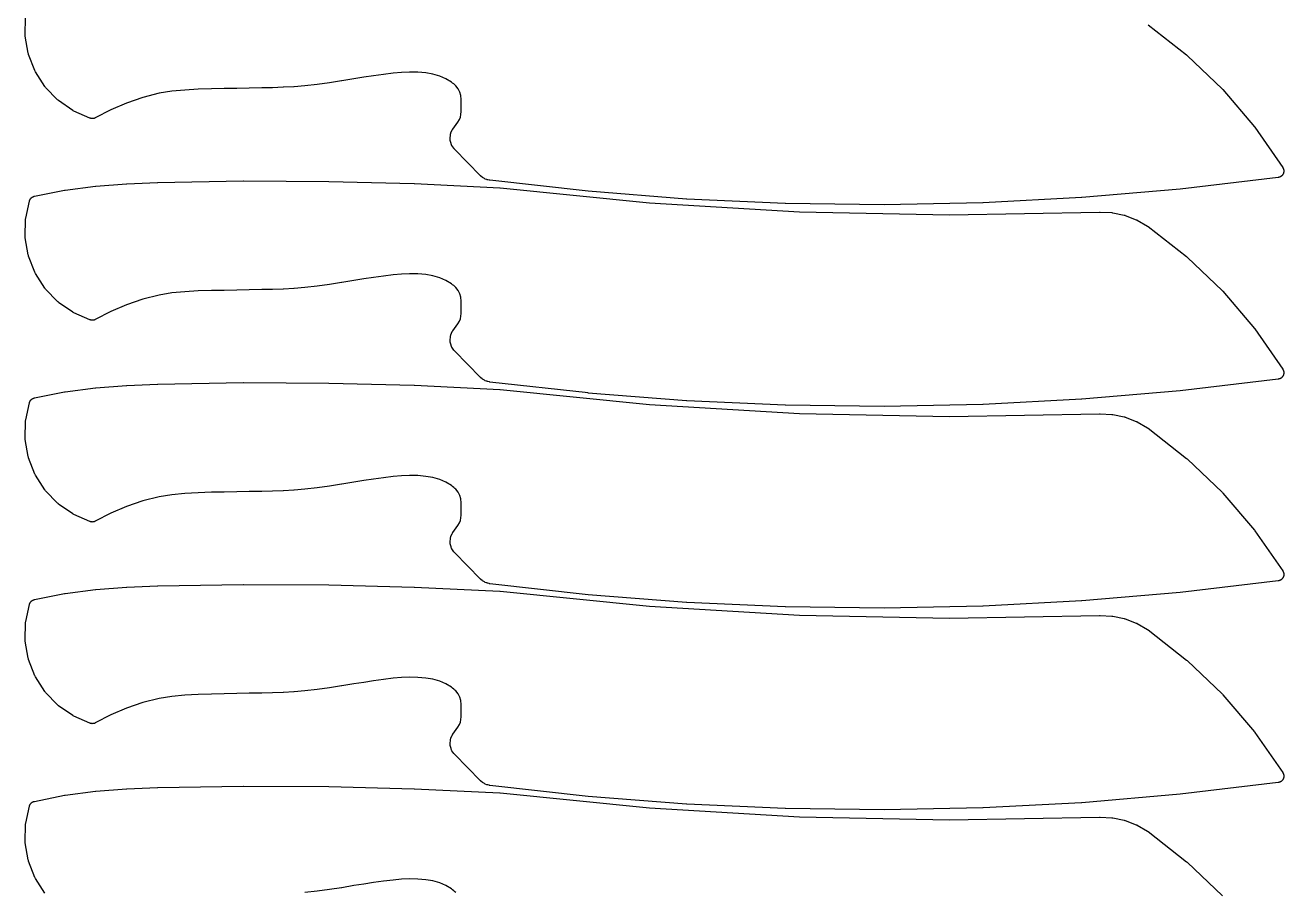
# Model space of a CAD drawing. Header units: metres. Extents: x 0 to 3000, y 0 to 1100.
# Drawn here: x 798.9 to 1198.3, y 550 to 825 of the extents above; entities that cross this region are included whole.
import ezdxf

# ---------------------------------------------------------------- set-up
doc = ezdxf.new("R2010")
doc.units = ezdxf.units.M

msp = doc.modelspace()

# ---------------------------------------------------------------- linework, layer by layer
at = {"color": 1}
for points in [[(1155.17, 825.1), (1167.42, 815.55), (1167.58, 815.41), (1178.77, 804.7), (1178.91, 804.55), (1188.96, 792.76), (1189.08, 792.6), (1197.91, 779.82), (1197.96, 779.74), (1198.01, 779.66), (1198.01, 779.65), (1198.01, 779.65), (1198.06, 779.57), (1198.1, 779.48), (1198.1, 779.48), (1198.1, 779.47), (1198.13, 779.39), (1198.17, 779.3), (1198.17, 779.29), (1198.17, 779.29), (1198.19, 779.2), (1198.22, 779.11), (1198.22, 779.1), (1198.22, 779.1), (1198.24, 779.01), (1198.25, 778.92), (1198.25, 778.91), (1198.25, 778.91), (1198.26, 778.81), (1198.26, 778.72), (1198.26, 778.71), (1198.26, 778.71), (1198.26, 778.62), (1198.26, 778.52), (1198.26, 778.52), (1198.26, 778.51), (1198.25, 778.42), (1198.23, 778.33), (1198.23, 778.32), (1198.23, 778.32), (1198.21, 778.23), (1198.19, 778.14), (1198.19, 778.13), (1198.19, 778.13), (1198.16, 778.04), (1198.13, 777.95), (1198.13, 777.95), (1198.12, 777.94), (1198.09, 777.86), (1198.05, 777.77), (1198.05, 777.77), (1198.04, 777.76), (1198, 777.68), (1197.95, 777.6), (1197.95, 777.6), (1197.94, 777.59), (1197.89, 777.52), (1197.84, 777.44), (1197.83, 777.44), (1197.83, 777.43), (1197.77, 777.36), (1197.71, 777.29), (1197.7, 777.29), (1197.7, 777.29), (1197.63, 777.22), (1197.57, 777.16), (1197.56, 777.16), (1197.56, 777.15), (1197.48, 777.1), (1197.41, 777.04), (1197.41, 777.04), (1197.4, 777.03), (1197.32, 776.98), (1197.24, 776.93), (1197.24, 776.93), (1197.23, 776.93), (1197.15, 776.89), (1197.07, 776.85), (1197.06, 776.85), (1197.06, 776.84), (1196.97, 776.81), (1196.88, 776.78), (1196.88, 776.78), (1196.87, 776.77), (1196.78, 776.75), (1196.7, 776.73), (1196.69, 776.72), (1196.69, 776.72), (1196.59, 776.71), (1196.5, 776.69), (1165.39, 772.98), (1165.33, 772.98), (1134.14, 770.29), (1134.08, 770.29), (1102.83, 768.63), (1102.77, 768.63), (1071.5, 768), (1071.43, 768), (1040.16, 768.4), (1040.09, 768.4), (1008.84, 769.82), (1008.77, 769.83), (977.57, 772.28), (977.5, 772.29), (946.37, 775.77), (946.37, 775.77), (946.36, 775.77), (946.27, 775.78), (946.17, 775.8), (946.17, 775.8), (946.17, 775.8), (945.68, 775.9), (945.52, 775.94), (945.36, 776), (944.9, 776.18), (944.75, 776.25), (944.6, 776.33), (944.18, 776.59), (944.04, 776.68), (943.91, 776.78), (943.53, 777.11), (943.47, 777.17), (943.41, 777.22), (935.13, 785.65), (935.08, 785.71), (935.02, 785.76), (935.02, 785.76), (935.01, 785.78), (935, 785.79), (934.95, 785.86), (934.91, 785.92), (934.31, 786.79), (934.22, 786.94), (934.14, 787.1), (934.07, 787.26), (934.02, 787.43), (933.77, 788.42), (933.72, 788.64), (933.71, 788.87), (933.71, 789.1), (933.81, 790.12), (933.83, 790.29), (933.87, 790.47), (933.93, 790.63), (933.99, 790.79), (934.44, 791.75), (934.48, 791.82), (934.52, 791.89), (934.53, 791.9), (934.54, 791.92), (934.58, 791.99), (934.62, 792.05), (936.2, 794.27), (936.67, 795.05), (936.99, 795.83), (937.18, 796.65), (937.25, 797.56), (937.25, 801.43), (937.13, 802.68), (936.81, 803.77), (936.28, 804.78), (935.52, 805.75), (935.24, 806.03), (934.89, 806.35), (934.54, 806.65), (934.23, 806.9), (932.41, 808.02), (930.43, 808.85), (928.28, 809.45), (926.04, 809.84), (923.47, 810.06), (920.9, 810.09), (918.3, 809.98), (915.68, 809.75), (912.56, 809.39), (909.44, 808.96), (906.31, 808.47), (903.17, 807.96), (899.33, 807.32), (899.32, 807.32), (895.47, 806.71), (895.44, 806.71), (891.59, 806.17), (891.54, 806.17), (887.67, 805.74), (887.61, 805.73), (884.25, 805.47), (884.2, 805.46), (880.84, 805.28), (880.8, 805.28), (877.43, 805.16), (877.41, 805.16), (874.04, 805.08), (874.03, 805.08), (870.02, 805), (870.02, 805), (866.02, 804.93), (862.02, 804.86), (858.02, 804.77), (853.8, 804.65), (849.62, 804.42), (845.49, 804.02), (841.45, 803.38), (836.2, 802.08), (831.06, 800.3), (826.05, 798.12), (821.15, 795.58), (821.14, 795.57), (821.14, 795.57), (821.05, 795.53), (820.97, 795.5), (820.96, 795.49), (820.96, 795.49), (820.87, 795.46), (820.78, 795.43), (820.78, 795.43), (820.77, 795.43), (820.68, 795.41), (820.59, 795.39), (820.58, 795.39), (820.58, 795.38), (820.49, 795.37), (820.4, 795.36), (820.39, 795.36), (820.38, 795.36), (820.29, 795.36), (820.2, 795.35), (820.19, 795.35), (820.19, 795.35), (820.1, 795.36), (820, 795.37), (820, 795.37), (819.99, 795.37), (819.9, 795.38), (819.81, 795.4), (819.8, 795.4), (819.8, 795.4), (819.71, 795.42), (819.62, 795.45), (819.62, 795.45), (819.61, 795.45), (819.52, 795.48), (819.44, 795.51), (819.43, 795.52), (819.43, 795.52), (814.35, 797.73), (814.18, 797.82), (814.01, 797.92), (809.51, 801.05), (809.35, 801.17), (809.21, 801.31), (805.41, 805.26), (805.28, 805.41), (805.16, 805.57), (802.18, 810.23), (802.08, 810.4), (802, 810.58), (799.99, 815.74), (799.93, 815.93), (799.89, 816.12), (798.94, 821.52), (798.91, 821.71), (798.91, 821.91), (799.03, 827.39)], [(805.16, 549.57), (802.18, 554.23), (802.08, 554.4), (802, 554.58), (799.99, 559.74), (799.93, 559.93), (799.89, 560.12), (798.94, 565.52), (798.91, 565.71), (798.91, 565.91), (799.03, 571.39), (799.05, 571.59), (799.08, 571.78), (800.29, 577.18), (800.31, 577.26), (800.32, 577.33), (800.33, 577.35), (800.34, 577.37), (800.36, 577.44), (800.39, 577.51), (800.4, 577.53), (800.41, 577.56), (800.44, 577.62), (800.47, 577.69), (800.49, 577.71), (800.5, 577.73), (800.54, 577.79), (800.57, 577.86), (800.59, 577.88), (800.6, 577.9), (800.65, 577.96), (800.69, 578.02), (800.71, 578.03), (800.72, 578.05), (800.77, 578.11), (800.82, 578.16), (800.84, 578.18), (800.86, 578.2), (800.91, 578.24), (800.97, 578.29), (800.99, 578.31), (801.01, 578.32), (801.07, 578.37), (801.13, 578.41), (801.15, 578.42), (801.17, 578.44), (801.23, 578.47), (801.29, 578.51), (801.32, 578.52), (801.34, 578.53), (801.4, 578.56), (801.47, 578.6), (801.49, 578.6), (801.52, 578.61), (801.59, 578.64), (801.66, 578.66), (801.68, 578.67), (801.7, 578.68), (801.77, 578.69), (801.85, 578.71), (811.44, 580.63), (811.58, 580.65), (821.24, 581.92), (821.34, 581.93), (831.07, 582.69), (831.15, 582.7), (840.94, 583.1), (840.97, 583.1), (840.99, 583.1), (868.09, 583.57), (868.13, 583.57), (895.24, 583.44), (895.28, 583.44), (922.37, 582.72), (922.41, 582.72), (949.49, 581.41), (949.54, 581.41), (949.59, 581.41), (997.03, 576.67), (1044.56, 573.8), (1092.17, 572.8), (1139.83, 573.67), (1139.89, 573.67), (1139.95, 573.67), (1143.69, 573.51), (1143.86, 573.49), (1144.02, 573.47), (1147.65, 572.71), (1147.81, 572.67), (1147.96, 572.62), (1151.43, 571.28), (1151.58, 571.21), (1151.73, 571.14), (1154.96, 569.25), (1154.98, 569.23), (1155.01, 569.21), (1155.07, 569.17), (1155.12, 569.14), (1155.15, 569.12), (1155.17, 569.1), (1167.42, 559.55), (1167.58, 559.41), (1178.77, 548.7)], [(935.52, 549.75), (935.24, 550.03), (934.89, 550.35), (934.54, 550.65), (934.23, 550.9), (932.41, 552.02), (930.43, 552.85), (928.28, 553.45), (926.04, 553.84), (923.47, 554.06), (920.9, 554.09), (918.3, 553.98), (915.68, 553.75), (912.56, 553.39), (909.44, 552.96), (906.31, 552.47), (903.17, 551.96), (899.33, 551.32), (899.32, 551.32), (895.47, 550.71), (895.44, 550.71), (891.59, 550.17), (891.54, 550.17), (887.67, 549.74)]]:
    msp.add_lwpolyline(points, dxfattribs=at)
for points in [[(935.02, 721.76), (935.01, 721.78), (935, 721.79), (934.95, 721.86), (934.91, 721.92), (934.31, 722.79), (934.22, 722.94), (934.14, 723.1), (934.07, 723.26), (934.02, 723.43), (933.77, 724.42), (933.72, 724.64), (933.71, 724.87), (933.71, 725.1), (933.81, 726.12), (933.83, 726.29), (933.87, 726.47), (933.93, 726.63), (933.99, 726.79), (934.44, 727.75), (934.48, 727.82), (934.52, 727.89), (934.53, 727.9), (934.54, 727.92), (934.58, 727.99), (934.62, 728.05), (936.2, 730.27), (936.67, 731.05), (936.99, 731.83), (937.18, 732.65), (937.25, 733.56), (937.25, 737.43), (937.13, 738.68), (936.81, 739.77), (936.28, 740.78), (935.52, 741.75), (935.24, 742.03), (934.89, 742.35), (934.54, 742.65), (934.23, 742.9), (932.41, 744.02), (930.43, 744.85), (928.28, 745.45), (926.04, 745.84), (923.47, 746.06), (920.9, 746.09), (918.3, 745.98), (915.68, 745.75), (912.56, 745.39), (909.44, 744.96), (906.31, 744.47), (903.17, 743.96), (899.33, 743.32), (899.32, 743.32), (895.47, 742.71), (895.44, 742.71), (891.59, 742.17), (891.54, 742.17), (887.67, 741.74), (887.61, 741.73), (884.25, 741.47), (884.2, 741.46), (880.84, 741.28), (880.8, 741.28), (877.43, 741.16), (877.41, 741.16), (874.04, 741.08), (874.03, 741.08), (870.02, 741), (870.02, 741), (866.02, 740.93), (862.02, 740.86), (858.02, 740.77), (853.8, 740.65), (849.62, 740.42), (845.49, 740.02), (841.45, 739.38), (836.2, 738.08), (831.06, 736.3), (826.05, 734.12), (821.15, 731.58), (821.14, 731.57), (821.14, 731.57), (821.05, 731.53), (820.97, 731.5), (820.96, 731.49), (820.96, 731.49), (820.87, 731.46), (820.78, 731.43), (820.78, 731.43), (820.77, 731.43), (820.68, 731.41), (820.59, 731.39), (820.58, 731.39), (820.58, 731.38), (820.49, 731.37), (820.4, 731.36), (820.39, 731.36), (820.38, 731.36), (820.29, 731.36), (820.2, 731.35), (820.19, 731.35), (820.19, 731.35), (820.1, 731.36), (820, 731.37), (820, 731.37), (819.99, 731.37), (819.9, 731.38), (819.81, 731.4), (819.8, 731.4), (819.8, 731.4), (819.71, 731.42), (819.62, 731.45), (819.62, 731.45), (819.61, 731.45), (819.52, 731.48), (819.44, 731.51), (819.43, 731.52), (819.43, 731.52), (814.35, 733.73), (814.18, 733.82), (814.01, 733.92), (809.51, 737.05), (809.35, 737.17), (809.21, 737.31), (805.41, 741.26), (805.28, 741.41), (805.16, 741.57), (802.18, 746.23), (802.08, 746.4), (802, 746.58), (799.99, 751.74), (799.93, 751.93), (799.89, 752.12), (798.94, 757.52), (798.91, 757.71), (798.91, 757.91), (799.03, 763.39), (799.05, 763.59), (799.08, 763.78), (800.29, 769.18), (800.31, 769.26), (800.32, 769.33), (800.33, 769.35), (800.34, 769.37), (800.36, 769.44), (800.39, 769.51), (800.4, 769.53), (800.41, 769.56), (800.44, 769.62), (800.47, 769.69), (800.49, 769.71), (800.5, 769.73), (800.54, 769.79), (800.57, 769.86), (800.59, 769.88), (800.6, 769.9), (800.65, 769.96), (800.69, 770.02), (800.71, 770.03), (800.72, 770.05), (800.77, 770.11), (800.82, 770.16), (800.84, 770.18), (800.86, 770.2), (800.91, 770.24), (800.97, 770.29), (800.99, 770.31), (801.01, 770.32), (801.07, 770.37), (801.13, 770.41), (801.15, 770.42), (801.17, 770.44), (801.23, 770.47), (801.29, 770.51), (801.32, 770.52), (801.34, 770.53), (801.4, 770.56), (801.47, 770.6), (801.49, 770.6), (801.52, 770.61), (801.59, 770.64), (801.66, 770.66), (801.68, 770.67), (801.7, 770.68), (801.77, 770.69), (801.85, 770.71), (811.44, 772.63), (811.58, 772.65), (821.24, 773.92), (821.34, 773.93), (831.07, 774.69), (831.15, 774.7), (840.94, 775.1), (840.97, 775.1), (840.99, 775.1), (868.09, 775.57), (868.13, 775.57), (895.24, 775.44), (895.28, 775.44), (922.37, 774.72), (922.41, 774.72), (949.49, 773.41), (949.54, 773.41), (949.59, 773.41), (997.03, 768.67), (1044.56, 765.8), (1092.17, 764.8), (1139.83, 765.67), (1139.89, 765.67), (1139.95, 765.67), (1143.69, 765.51), (1143.86, 765.49), (1144.02, 765.47), (1147.65, 764.71), (1147.81, 764.67), (1147.96, 764.62), (1151.43, 763.28), (1151.58, 763.21), (1151.73, 763.14), (1154.96, 761.25), (1154.98, 761.23), (1155.01, 761.21), (1155.07, 761.17), (1155.12, 761.14), (1155.15, 761.12), (1155.17, 761.1), (1167.42, 751.55), (1167.58, 751.41), (1178.77, 740.7), (1178.91, 740.55), (1188.96, 728.76), (1189.08, 728.6), (1197.91, 715.82), (1197.96, 715.74), (1198.01, 715.66), (1198.01, 715.65), (1198.01, 715.65), (1198.06, 715.57), (1198.1, 715.48), (1198.1, 715.48), (1198.1, 715.47), (1198.13, 715.39), (1198.17, 715.3), (1198.17, 715.29), (1198.17, 715.29), (1198.19, 715.2), (1198.22, 715.11), (1198.22, 715.1), (1198.22, 715.1), (1198.24, 715.01), (1198.25, 714.92), (1198.25, 714.91), (1198.25, 714.91), (1198.26, 714.81), (1198.26, 714.72), (1198.26, 714.71), (1198.26, 714.71), (1198.26, 714.62), (1198.26, 714.52), (1198.26, 714.52), (1198.26, 714.51), (1198.25, 714.42), (1198.23, 714.33), (1198.23, 714.32), (1198.23, 714.32), (1198.21, 714.23), (1198.19, 714.14), (1198.19, 714.13), (1198.19, 714.13), (1198.16, 714.04), (1198.13, 713.95), (1198.13, 713.95), (1198.12, 713.94), (1198.09, 713.86), (1198.05, 713.77), (1198.05, 713.77), (1198.04, 713.76), (1198, 713.68), (1197.95, 713.6), (1197.95, 713.6), (1197.94, 713.59), (1197.89, 713.52), (1197.84, 713.44), (1197.83, 713.44), (1197.83, 713.43), (1197.77, 713.36), (1197.71, 713.29), (1197.7, 713.29), (1197.7, 713.29), (1197.63, 713.22), (1197.57, 713.16), (1197.56, 713.16), (1197.56, 713.15), (1197.48, 713.1), (1197.41, 713.04), (1197.41, 713.04), (1197.4, 713.03), (1197.32, 712.98), (1197.24, 712.93), (1197.24, 712.93), (1197.23, 712.93), (1197.15, 712.89), (1197.07, 712.85), (1197.06, 712.85), (1197.06, 712.84), (1196.97, 712.81), (1196.88, 712.78), (1196.88, 712.78), (1196.87, 712.77), (1196.78, 712.75), (1196.7, 712.73), (1196.69, 712.72), (1196.69, 712.72), (1196.59, 712.71), (1196.5, 712.69), (1165.39, 708.98), (1165.33, 708.98), (1134.14, 706.29), (1134.08, 706.29), (1102.83, 704.63), (1102.77, 704.63), (1071.5, 704), (1071.43, 704), (1040.16, 704.4), (1040.09, 704.4), (1008.84, 705.82), (1008.77, 705.83), (977.57, 708.28), (977.5, 708.29), (946.37, 711.77), (946.37, 711.77), (946.36, 711.77), (946.27, 711.78), (946.17, 711.8), (946.17, 711.8), (946.17, 711.8), (945.68, 711.9), (945.52, 711.94), (945.36, 712), (944.9, 712.18), (944.75, 712.25), (944.6, 712.33), (944.18, 712.59), (944.04, 712.68), (943.91, 712.78), (943.53, 713.11), (943.47, 713.17), (943.41, 713.22), (935.13, 721.65), (935.08, 721.71), (935.02, 721.76)], [(935.02, 657.76), (935.01, 657.78), (935, 657.79), (934.95, 657.86), (934.91, 657.92), (934.31, 658.79), (934.22, 658.94), (934.14, 659.1), (934.07, 659.26), (934.02, 659.43), (933.77, 660.42), (933.72, 660.64), (933.71, 660.87), (933.71, 661.1), (933.81, 662.12), (933.83, 662.29), (933.87, 662.47), (933.93, 662.63), (933.99, 662.79), (934.44, 663.75), (934.48, 663.82), (934.52, 663.89), (934.53, 663.9), (934.54, 663.92), (934.58, 663.99), (934.62, 664.05), (936.2, 666.27), (936.67, 667.05), (936.99, 667.83), (937.18, 668.65), (937.25, 669.56), (937.25, 673.43), (937.13, 674.68), (936.81, 675.77), (936.28, 676.78), (935.52, 677.75), (935.24, 678.03), (934.89, 678.35), (934.54, 678.65), (934.23, 678.9), (932.41, 680.02), (930.43, 680.85), (928.28, 681.45), (926.04, 681.84), (923.47, 682.06), (920.9, 682.09), (918.3, 681.98), (915.68, 681.75), (912.56, 681.39), (909.44, 680.96), (906.31, 680.47), (903.17, 679.96), (899.33, 679.32), (899.32, 679.32), (895.47, 678.71), (895.44, 678.71), (891.59, 678.17), (891.54, 678.17), (887.67, 677.74), (887.61, 677.73), (884.25, 677.47), (884.2, 677.46), (880.84, 677.28), (880.8, 677.28), (877.43, 677.16), (877.41, 677.16), (874.04, 677.08), (874.03, 677.08), (870.02, 677), (870.02, 677), (866.02, 676.93), (862.02, 676.86), (858.02, 676.77), (853.8, 676.65), (849.62, 676.42), (845.49, 676.02), (841.45, 675.38), (836.2, 674.08), (831.06, 672.3), (826.05, 670.12), (821.15, 667.58), (821.14, 667.57), (821.14, 667.57), (821.05, 667.53), (820.97, 667.5), (820.96, 667.49), (820.96, 667.49), (820.87, 667.46), (820.78, 667.43), (820.78, 667.43), (820.77, 667.43), (820.68, 667.41), (820.59, 667.39), (820.58, 667.39), (820.58, 667.38), (820.49, 667.37), (820.4, 667.36), (820.39, 667.36), (820.38, 667.36), (820.29, 667.36), (820.2, 667.35), (820.19, 667.35), (820.19, 667.35), (820.1, 667.36), (820, 667.37), (820, 667.37), (819.99, 667.37), (819.9, 667.38), (819.81, 667.4), (819.8, 667.4), (819.8, 667.4), (819.71, 667.42), (819.62, 667.45), (819.62, 667.45), (819.61, 667.45), (819.52, 667.48), (819.44, 667.51), (819.43, 667.52), (819.43, 667.52), (814.35, 669.73), (814.18, 669.82), (814.01, 669.92), (809.51, 673.05), (809.35, 673.17), (809.21, 673.31), (805.41, 677.26), (805.28, 677.41), (805.16, 677.57), (802.18, 682.23), (802.08, 682.4), (802, 682.58), (799.99, 687.74), (799.93, 687.93), (799.89, 688.12), (798.94, 693.52), (798.91, 693.71), (798.91, 693.91), (799.03, 699.39), (799.05, 699.59), (799.08, 699.78), (800.29, 705.18), (800.31, 705.26), (800.32, 705.33), (800.33, 705.35), (800.34, 705.37), (800.36, 705.44), (800.39, 705.51), (800.4, 705.53), (800.41, 705.56), (800.44, 705.62), (800.47, 705.69), (800.49, 705.71), (800.5, 705.73), (800.54, 705.79), (800.57, 705.86), (800.59, 705.88), (800.6, 705.9), (800.65, 705.96), (800.69, 706.02), (800.71, 706.03), (800.72, 706.05), (800.77, 706.11), (800.82, 706.16), (800.84, 706.18), (800.86, 706.2), (800.91, 706.24), (800.97, 706.29), (800.99, 706.31), (801.01, 706.32), (801.07, 706.37), (801.13, 706.41), (801.15, 706.42), (801.17, 706.44), (801.23, 706.47), (801.29, 706.51), (801.32, 706.52), (801.34, 706.53), (801.4, 706.56), (801.47, 706.6), (801.49, 706.6), (801.52, 706.61), (801.59, 706.64), (801.66, 706.66), (801.68, 706.67), (801.7, 706.68), (801.77, 706.69), (801.85, 706.71), (811.44, 708.63), (811.58, 708.65), (821.24, 709.92), (821.34, 709.93), (831.07, 710.69), (831.15, 710.7), (840.94, 711.1), (840.97, 711.1), (840.99, 711.1), (868.09, 711.57), (868.13, 711.57), (895.24, 711.44), (895.28, 711.44), (922.37, 710.72), (922.41, 710.72), (949.49, 709.41), (949.54, 709.41), (949.59, 709.41), (997.03, 704.67), (1044.56, 701.8), (1092.17, 700.8), (1139.83, 701.67), (1139.89, 701.67), (1139.95, 701.67), (1143.69, 701.51), (1143.86, 701.49), (1144.02, 701.47), (1147.65, 700.71), (1147.81, 700.67), (1147.96, 700.62), (1151.43, 699.28), (1151.58, 699.21), (1151.73, 699.14), (1154.96, 697.25), (1154.98, 697.23), (1155.01, 697.21), (1155.07, 697.17), (1155.12, 697.14), (1155.15, 697.12), (1155.17, 697.1), (1167.42, 687.55), (1167.58, 687.41), (1178.77, 676.7), (1178.91, 676.55), (1188.96, 664.76), (1189.08, 664.6), (1197.91, 651.82), (1197.96, 651.74), (1198.01, 651.66), (1198.01, 651.65), (1198.01, 651.65), (1198.06, 651.57), (1198.1, 651.48), (1198.1, 651.48), (1198.1, 651.47), (1198.13, 651.39), (1198.17, 651.3), (1198.17, 651.29), (1198.17, 651.29), (1198.19, 651.2), (1198.22, 651.11), (1198.22, 651.1), (1198.22, 651.1), (1198.24, 651.01), (1198.25, 650.92), (1198.25, 650.91), (1198.25, 650.91), (1198.26, 650.81), (1198.26, 650.72), (1198.26, 650.71), (1198.26, 650.71), (1198.26, 650.62), (1198.26, 650.52), (1198.26, 650.52), (1198.26, 650.51), (1198.25, 650.42), (1198.23, 650.33), (1198.23, 650.32), (1198.23, 650.32), (1198.21, 650.23), (1198.19, 650.14), (1198.19, 650.13), (1198.19, 650.13), (1198.16, 650.04), (1198.13, 649.95), (1198.13, 649.95), (1198.12, 649.94), (1198.09, 649.86), (1198.05, 649.77), (1198.05, 649.77), (1198.04, 649.76), (1198, 649.68), (1197.95, 649.6), (1197.95, 649.6), (1197.94, 649.59), (1197.89, 649.52), (1197.84, 649.44), (1197.83, 649.44), (1197.83, 649.43), (1197.77, 649.36), (1197.71, 649.29), (1197.7, 649.29), (1197.7, 649.29), (1197.63, 649.22), (1197.57, 649.16), (1197.56, 649.16), (1197.56, 649.15), (1197.48, 649.1), (1197.41, 649.04), (1197.41, 649.04), (1197.4, 649.03), (1197.32, 648.98), (1197.24, 648.93), (1197.24, 648.93), (1197.23, 648.93), (1197.15, 648.89), (1197.07, 648.85), (1197.06, 648.85), (1197.06, 648.84), (1196.97, 648.81), (1196.88, 648.78), (1196.88, 648.78), (1196.87, 648.77), (1196.78, 648.75), (1196.7, 648.73), (1196.69, 648.72), (1196.69, 648.72), (1196.59, 648.71), (1196.5, 648.69), (1165.39, 644.98), (1165.33, 644.98), (1134.14, 642.29), (1134.08, 642.29), (1102.83, 640.63), (1102.77, 640.63), (1071.5, 640), (1071.43, 640), (1040.16, 640.4), (1040.09, 640.4), (1008.84, 641.82), (1008.77, 641.83), (977.57, 644.28), (977.5, 644.29), (946.37, 647.77), (946.37, 647.77), (946.36, 647.77), (946.27, 647.78), (946.17, 647.8), (946.17, 647.8), (946.17, 647.8), (945.68, 647.9), (945.52, 647.94), (945.36, 648), (944.9, 648.18), (944.75, 648.25), (944.6, 648.33), (944.18, 648.59), (944.04, 648.68), (943.91, 648.78), (943.53, 649.11), (943.47, 649.17), (943.41, 649.22), (935.13, 657.65), (935.08, 657.71), (935.02, 657.76)], [(935.02, 593.76), (935.01, 593.78), (935, 593.79), (934.95, 593.86), (934.91, 593.92), (934.31, 594.79), (934.22, 594.94), (934.14, 595.1), (934.07, 595.26), (934.02, 595.43), (933.77, 596.42), (933.72, 596.64), (933.71, 596.87), (933.71, 597.1), (933.81, 598.12), (933.83, 598.29), (933.87, 598.47), (933.93, 598.63), (933.99, 598.79), (934.44, 599.75), (934.48, 599.82), (934.52, 599.89), (934.53, 599.9), (934.54, 599.92), (934.58, 599.99), (934.62, 600.05), (936.2, 602.27), (936.67, 603.05), (936.99, 603.83), (937.18, 604.65), (937.25, 605.56), (937.25, 609.43), (937.13, 610.68), (936.81, 611.77), (936.28, 612.78), (935.52, 613.75), (935.24, 614.03), (934.89, 614.35), (934.54, 614.65), (934.23, 614.9), (932.41, 616.02), (930.43, 616.85), (928.28, 617.45), (926.04, 617.84), (923.47, 618.06), (920.9, 618.09), (918.3, 617.98), (915.68, 617.75), (912.56, 617.39), (909.44, 616.96), (906.31, 616.47), (903.17, 615.96), (899.33, 615.32), (899.32, 615.32), (895.47, 614.71), (895.44, 614.71), (891.59, 614.17), (891.54, 614.17), (887.67, 613.74), (887.61, 613.73), (884.25, 613.47), (884.2, 613.46), (880.84, 613.28), (880.8, 613.28), (877.43, 613.16), (877.41, 613.16), (874.04, 613.08), (874.03, 613.08), (870.02, 613), (870.02, 613), (866.02, 612.93), (862.02, 612.86), (858.02, 612.77), (853.8, 612.65), (849.62, 612.42), (845.49, 612.02), (841.45, 611.38), (836.2, 610.08), (831.06, 608.3), (826.05, 606.12), (821.15, 603.58), (821.14, 603.57), (821.14, 603.57), (821.05, 603.53), (820.97, 603.5), (820.96, 603.49), (820.96, 603.49), (820.87, 603.46), (820.78, 603.43), (820.78, 603.43), (820.77, 603.43), (820.68, 603.41), (820.59, 603.39), (820.58, 603.39), (820.58, 603.38), (820.49, 603.37), (820.4, 603.36), (820.39, 603.36), (820.38, 603.36), (820.29, 603.36), (820.2, 603.35), (820.19, 603.35), (820.19, 603.35), (820.1, 603.36), (820, 603.37), (820, 603.37), (819.99, 603.37), (819.9, 603.38), (819.81, 603.4), (819.8, 603.4), (819.8, 603.4), (819.71, 603.42), (819.62, 603.45), (819.62, 603.45), (819.61, 603.45), (819.52, 603.48), (819.44, 603.51), (819.43, 603.52), (819.43, 603.52), (814.35, 605.73), (814.18, 605.82), (814.01, 605.92), (809.51, 609.05), (809.35, 609.17), (809.21, 609.31), (805.41, 613.26), (805.28, 613.41), (805.16, 613.57), (802.18, 618.23), (802.08, 618.4), (802, 618.58), (799.99, 623.74), (799.93, 623.93), (799.89, 624.12), (798.94, 629.52), (798.91, 629.71), (798.91, 629.91), (799.03, 635.39), (799.05, 635.59), (799.08, 635.78), (800.29, 641.18), (800.31, 641.26), (800.32, 641.33), (800.33, 641.35), (800.34, 641.37), (800.36, 641.44), (800.39, 641.51), (800.4, 641.53), (800.41, 641.56), (800.44, 641.62), (800.47, 641.69), (800.49, 641.71), (800.5, 641.73), (800.54, 641.79), (800.57, 641.86), (800.59, 641.88), (800.6, 641.9), (800.65, 641.96), (800.69, 642.02), (800.71, 642.03), (800.72, 642.05), (800.77, 642.11), (800.82, 642.16), (800.84, 642.18), (800.86, 642.2), (800.91, 642.24), (800.97, 642.29), (800.99, 642.31), (801.01, 642.32), (801.07, 642.37), (801.13, 642.41), (801.15, 642.42), (801.17, 642.44), (801.23, 642.47), (801.29, 642.51), (801.32, 642.52), (801.34, 642.53), (801.4, 642.56), (801.47, 642.6), (801.49, 642.6), (801.52, 642.61), (801.59, 642.64), (801.66, 642.66), (801.68, 642.67), (801.7, 642.68), (801.77, 642.69), (801.85, 642.71), (811.44, 644.63), (811.58, 644.65), (821.24, 645.92), (821.34, 645.93), (831.07, 646.69), (831.15, 646.7), (840.94, 647.1), (840.97, 647.1), (840.99, 647.1), (868.09, 647.57), (868.13, 647.57), (895.24, 647.44), (895.28, 647.44), (922.37, 646.72), (922.41, 646.72), (949.49, 645.41), (949.54, 645.41), (949.59, 645.41), (997.03, 640.67), (1044.56, 637.8), (1092.17, 636.8), (1139.83, 637.67), (1139.89, 637.67), (1139.95, 637.67), (1143.69, 637.51), (1143.86, 637.49), (1144.02, 637.47), (1147.65, 636.71), (1147.81, 636.67), (1147.96, 636.62), (1151.43, 635.28), (1151.58, 635.21), (1151.73, 635.14), (1154.96, 633.25), (1154.98, 633.23), (1155.01, 633.21), (1155.07, 633.17), (1155.12, 633.14), (1155.15, 633.12), (1155.17, 633.1), (1167.42, 623.55), (1167.58, 623.41), (1178.77, 612.7), (1178.91, 612.55), (1188.96, 600.76), (1189.08, 600.6), (1197.91, 587.82), (1197.96, 587.74), (1198.01, 587.66), (1198.01, 587.65), (1198.01, 587.65), (1198.06, 587.57), (1198.1, 587.48), (1198.1, 587.48), (1198.1, 587.47), (1198.13, 587.39), (1198.17, 587.3), (1198.17, 587.29), (1198.17, 587.29), (1198.19, 587.2), (1198.22, 587.11), (1198.22, 587.1), (1198.22, 587.1), (1198.24, 587.01), (1198.25, 586.92), (1198.25, 586.91), (1198.25, 586.91), (1198.26, 586.81), (1198.26, 586.72), (1198.26, 586.71), (1198.26, 586.71), (1198.26, 586.62), (1198.26, 586.52), (1198.26, 586.52), (1198.26, 586.51), (1198.25, 586.42), (1198.23, 586.33), (1198.23, 586.32), (1198.23, 586.32), (1198.21, 586.23), (1198.19, 586.14), (1198.19, 586.13), (1198.19, 586.13), (1198.16, 586.04), (1198.13, 585.95), (1198.13, 585.95), (1198.12, 585.94), (1198.09, 585.86), (1198.05, 585.77), (1198.05, 585.77), (1198.04, 585.76), (1198, 585.68), (1197.95, 585.6), (1197.95, 585.6), (1197.94, 585.59), (1197.89, 585.52), (1197.84, 585.44), (1197.83, 585.44), (1197.83, 585.43), (1197.77, 585.36), (1197.71, 585.29), (1197.7, 585.29), (1197.7, 585.29), (1197.63, 585.22), (1197.57, 585.16), (1197.56, 585.16), (1197.56, 585.15), (1197.48, 585.1), (1197.41, 585.04), (1197.41, 585.04), (1197.4, 585.03), (1197.32, 584.98), (1197.24, 584.93), (1197.24, 584.93), (1197.23, 584.93), (1197.15, 584.89), (1197.07, 584.85), (1197.06, 584.85), (1197.06, 584.84), (1196.97, 584.81), (1196.88, 584.78), (1196.88, 584.78), (1196.87, 584.77), (1196.78, 584.75), (1196.7, 584.73), (1196.69, 584.72), (1196.69, 584.72), (1196.59, 584.71), (1196.5, 584.69), (1165.39, 580.98), (1165.33, 580.98), (1134.14, 578.29), (1134.08, 578.29), (1102.83, 576.63), (1102.77, 576.63), (1071.5, 576), (1071.43, 576), (1040.16, 576.4), (1040.09, 576.4), (1008.84, 577.82), (1008.77, 577.83), (977.57, 580.28), (977.5, 580.29), (946.37, 583.77), (946.37, 583.77), (946.36, 583.77), (946.27, 583.78), (946.17, 583.8), (946.17, 583.8), (946.17, 583.8), (945.68, 583.9), (945.52, 583.94), (945.36, 584), (944.9, 584.18), (944.75, 584.25), (944.6, 584.33), (944.18, 584.59), (944.04, 584.68), (943.91, 584.78), (943.53, 585.11), (943.47, 585.17), (943.41, 585.22), (935.13, 593.65), (935.08, 593.71), (935.02, 593.76)]]:
    msp.add_lwpolyline(points, close=True, dxfattribs=at)

doc.saveas('drawing.dxf')
